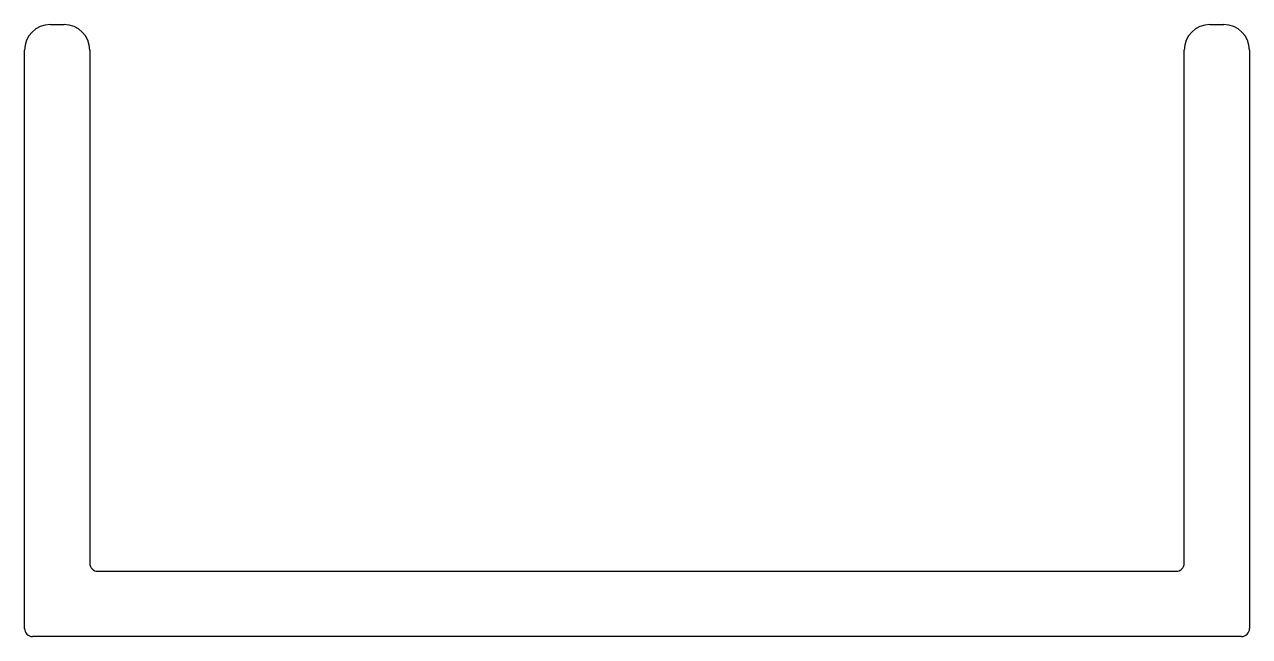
# Model space of a CAD drawing. Header units: inches. Extents: x -18.6 to 19.5, y 0.1 to 19.1.
import ezdxf

# ---------------------------------------------------------------- set-up
doc = ezdxf.new("R2010")
doc.units = ezdxf.units.IN
doc.header["$MEASUREMENT"] = 0

msp = doc.modelspace()

# ---------------------------------------------------------------- linework, layer by layer
at = {"color": 7}
for p, q in [((-17.802, 19.133), (-17.372, 19.133)), ((18.268, 19.133), (18.698, 19.133)), ((-18.602, 0.333), (-18.602, 18.333)), ((-16.572, 18.333), (-16.572, 2.363)), ((17.468, 2.363), (17.468, 18.333)), ((19.498, 18.333), (19.498, 0.333)), ((-16.322, 2.113), (17.218, 2.113)), ((19.248, 0.083), (-18.352, 0.083))]:
    msp.add_line(p, q, dxfattribs=at)
for centre, radius, start, end in [((-17.802, 18.333), 0.8, 90, 180), ((-17.372, 18.333), 0.8, 0, 90), ((18.268, 18.333), 0.8, 90, 180), ((18.698, 18.333), 0.8, 360, 90), ((-16.322, 2.363), 0.25, 180, 270), ((17.218, 2.363), 0.25, 270, 0), ((-18.352, 0.333), 0.25, 180, 270), ((19.248, 0.333), 0.25, 270, 0)]:
    msp.add_arc(centre, radius, start, end, dxfattribs=at)

doc.saveas('drawing.dxf')
